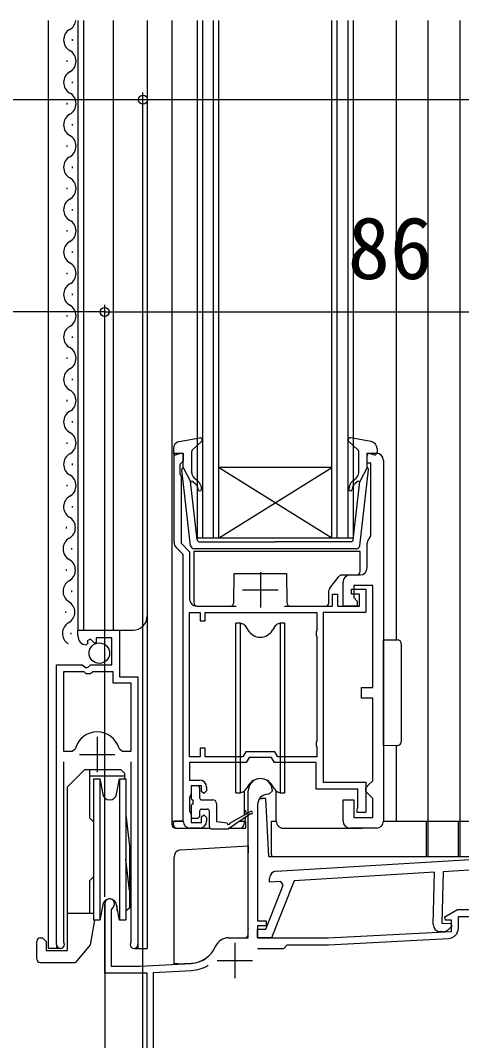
# Model space of a CAD drawing. Units: millimetres, scale not verified. Extents: x -525 to 525, y -783 to 778.
# Drawn here: x -183.2 to -120.9, y -19.7 to 124.5 of the extents above; entities that cross this region are included whole.
import ezdxf
from ezdxf.enums import TextEntityAlignment as Align

# ---------------------------------------------------------------- set-up
doc = ezdxf.new("R2010")
doc.units = ezdxf.units.MM
doc.header["$LTSCALE"] = 4
for name, color, linetype in [('0-2_YKK_11', 7, 'Continuous'), ('0-4_YKK_12', 2, 'Continuous'), ('0-5_YKK_13', 4, 'Continuous'), ('0-7_YKK_D', 6, 'Continuous')]:
    doc.layers.add(name, color=color, linetype=linetype)
doc.styles.add('ＭＳ ゴシック', font='')
doc.styles.get('ＭＳ ゴシック').set_extended_font_data('MS Gothic')

msp = doc.modelspace()

# ---------------------------------------------------------------- linework, layer by layer
at = {"layer": '0-2_YKK_11'}
for p, q in [((-131.9, 62.3), (-131.9, 11.3)), ((-134.2, 47.1), (-134.2, 50.6)), ((-149.3, 46.5), (-149.3, 41.5)), ((-136.6, 46.1), (-135.2, 46.1)), ((-151.8, 44), (-146.8, 44)), ((-158.3, 41.7), (-152.698, 41.7)), ((-172.35, 23.2), (-172.35, 18.2)), ((-174.85, 20.7), (-169.85, 20.7)), ((-157.9, 10.3), (-159.2, 10.3)), ((-132.9, 10.3), (-136.6, 10.3)), ((-123.475, -4.343), (-123.885, -4.333)), ((-152.9, -5.9), (-152.9, -10.9)), ((-155.4, -8.4), (-150.4, -8.4))]:
    msp.add_line(p, q, dxfattribs=at)
for points in [[(-161.5, 50.714), (-161.5, 63.3), (-160.2, 63.3), (-160.2, 62.2), (-160.5, 61.9), (-160.7, 61.7), (-160.7, 60.447), (-160.6, 60.224), (-160.5, 60), (-160.5, 50.573), (-159.3, 49.373), (-159.3, 42.7)], [(-133.815, 51.388), (-133.7, 51.625), (-133.7, 61.9), (-134.2, 61.9), (-134.2, 63.3), (-132.9, 63.3)], [(-160.2, 11.3), (-160.2, 49), (-161.207, 50.007)], [(-137.6, 11.3), (-137.6, 14.3), (-136.1, 14.3), (-136.1, 11.8), (-133.4, 11.8), (-133.4, 14.5), (-133.9, 15), (-134.4, 15.5), (-134.4, 16), (-133.9, 16.5), (-133.4, 17), (-133.4, 28.7), (-135, 28.7), (-135, 30.2), (-133.4, 30.2), (-133.4, 44.6), (-136.1, 44.6), (-136.1, 42.9), (-135.6, 42.4), (-135.6, 41.7), (-137.6, 41.7), (-137.6, 45.1)], [(-145.901, 41.7), (-139.1, 41.7), (-139.1, 43.4), (-138.4, 43.4), (-138.4, 41.7), (-135.3, 41.7), (-135.3, 43.4), (-136.4, 43.4), (-136.4, 44.1), (-134.4, 44.1), (-134.4, 40.8), (-140.4, 40.8), (-140.4, 16.8), (-134.4, 16.8), (-134.4, 12.5), (-135.6, 12.5), (-135.6, 12.9), (-135.55, 13.066), (-135.5, 13.232), (-135.5, 15.8), (-141.4, 15.8), (-141.4, 19.6), (-147.3, 19.6), (-147.704, 20.3), (-150.896, 20.3), (-151.3, 19.6), (-159.3, 19.6), (-159.3, 17.1), (-157.9, 17.1)], [(-175.1, 37.495), (-175.1, 38.3), (-169.2, 38.3), (-169.2, 31.7), (-166.6, 31.7), (-166.6, -6.15)], [(-178.1, -6.15), (-178.1, 33.4), (-174.469, 33.4), (-173.928, 32.947), (-173.6, 33.1), (-173.3, 33.4), (-170.3, 33.4), (-170.3, 37.2), (-172.5, 37.2), (-172.5, 36.566), (-172.747, 36.464), (-173.324, 37.041), (-173.792, 36.771), (-173.707, 36.452), (-173.918, 36.201)], [(-177.15, 32.4), (-177.15, 21.2), (-175.912, 21.2), (-175.431, 21.565)], [(-169.269, 21.565), (-168.788, 21.2), (-167.55, 21.2), (-167.55, 30.8), (-170.1, 30.8), (-170.1, 32.4), (-173, 32.4), (-173.3, 32.1), (-173.9, 32.1), (-174.2, 32.4), (-177.15, 32.4)], [(-177.15, 19.7), (-177.15, -5.668), (-177.097, -5.838)], [(-167.603, -5.838), (-167.55, -5.668), (-167.55, 19.7)], [(-156.9, 16.1), (-156.9, 15.6), (-157.3, 15.2), (-157.6, 15.5), (-157.6, 16.3), (-159.1, 16.3), (-159.1, 15.1), (-159.2, 14.876), (-159.3, 14.653), (-159.3, 12.747), (-159.2, 12.524), (-159.1, 12.3), (-159.1, 11.1), (-157.6, 11.1), (-157.6, 11.9), (-157.3, 12.2), (-156.9, 11.8), (-156.9, 11.3)], [(-153.8, -5.2), (-151, -5.2), (-151, 15.6)], [(-149.7, 13.6), (-149.7, -2.8), (-148.5, -2.8), (-148.5, -3.5), (-149.7, -3.5), (-149.7, -5.2), (-139.7, -5.2), (-122.3, -4.288), (-122.3, -2.7), (-123.12, -2.7), (-123.24, -2.25), (-121.421, -1.2), (-110, -1.2), (-110, 15.6)], [(-147.6, 15.6), (-148.1, 15.1), (-148.2, 15.1)], [(-147.057, 4.204), (-110.198, 6.458), (-110.237, 4.953), (-123.463, 4.144), (-123.654, -3.138), (-122.379, -3.172), (-122.228, -3.564), (-122.761, -4.069)], [(-124.859, -3.307), (-124.665, 4.071), (-144.54, 2.855), (-147.716, -5.209), (-149.716, -5.157), (-149.684, -3.957), (-148.525, -3.988), (-146.069, 2.248), (-146.426, 2.74), (-148.011, 2.643), (-147.995, 3.232)], [(-123.496, -29.536), (-124.3, -31.744), (-139.8, -33.1), (-160.08, -33.1), (-160.34, -33.25), (-160.6, -33.4), (-164.214, -33.4), (-164.509, -33.644), (-164.956, -34.048), (-170.4, -34.525), (-170.4, -38.8), (-168.3, -38.8), (-168.3, -39.7), (-171.3, -39.7), (-171.3, -33.7), (-165.3, -33.175), (-165.3, -10.2), (-171.3, -10.2), (-171.3, -0.4)], [(-170.25, -1.006), (-170.4, -1.266), (-170.4, -9.2), (-166.3, -9.2), (-159.102, -8.823)], [(-121.3, -3.814), (-121.3, -2.2), (-110, -2.2), (-110, -3.1), (-119.571, -23.626)], [(-149.692, -6.7), (-146, -6.7), (-145.5, -6.2), (-139.674, -6.2), (-122.721, -5.312)], [(-123.8, -27.687), (-123.818, -27.788), (-124.95, -30.897), (-139.839, -32.2), (-164.4, -32.2), (-164.4, -10.102), (-159.05, -9.821)]]:
    msp.add_lwpolyline(points, dxfattribs=at)
msp.add_lwpolyline([(-159.3, 20.4), (-159.3, 40.8), (-157.8, 40.8), (-157.8, 39.6), (-157.1, 39.6), (-157.1, 40.8), (-141.3, 40.8), (-141.3, 38.247), (-141.4, 38.024), (-141.4, 37.576), (-141.3, 37.353), (-141.3, 22.647), (-141.4, 22.424), (-141.4, 21.976), (-141.3, 21.753), (-141.3, 20.4), (-146.838, 20.4), (-147.242, 21.1), (-151.358, 21.1), (-151.762, 20.4), (-157.1, 20.4), (-157.1, 21.6), (-157.8, 21.6), (-157.8, 20.4)], close=True, dxfattribs=at)
for centre, radius, start, end in [((-132.9, 62.3), 1, 0.00001, 89.99999), ((-160.5, 50.714), 1, 179.99998, 224.99997), ((-133.2, 50.6), 1, 127.97988, 180.00004), ((-135.2, 47.1), 1, 270.00001, 359.99999), ((-136.6, 45.1), 1, 90.00001, 179.99999), ((-158.3, 42.7), 1, 180.00001, 269.99999), ((-173.8, 37.495), 1.3, 179.99998, 264.7841), ((-172.35, 20.7), 3.2, 90.00001, 164.31939), ((-172.35, 20.7), 3.2, 15.68059, 89.99997), ((-157.9, 16.1), 1, 0.00001, 89.99999), ((-149.3, 15.6), 1.7, 359.99999, 180.00001), ((-148.2, 13.6), 1.5, 90.00001, 179.99999), ((-159.2, 11.3), 1, 180.00001, 269.99999), ((-157.9, 11.3), 1, 270.00001, 359.99999), ((-136.6, 11.3), 1, 180.00001, 269.99999), ((-132.9, 11.3), 1, 270.00001, 359.99999), ((-146.996, 3.206), 1, 93.50001, 178.50002), ((-170.6, -0.4), 0.7, 300, 179.99999), ((-123.859, -3.333), 1, 178.50001, 268.49999), ((-123.449, -3.344), 1, 268.50001, 313.5), ((-122.8, -3.814), 1.5, 273.00003, 0), ((-153.8, -7.2), 2, 90.00001, 156.71585), ((-177.55, -6.15), 0.55, 179.99996, 34.5604), ((-167.15, -6.15), 0.55, 145.43935, 0.00002), ((-159.311, -4.828), 4, 273, 336.71582), ((-159.311, -4.828), 5, 273, 301.60721)]:
    msp.add_arc(centre, radius, start, end, dxfattribs=at)
at = {"layer": '0-4_YKK_12'}
for p, q in [((-179.3, 124.509), (-179.3, -6.7)), ((-175.1, 124.509), (-175.1, 38.3)), ((-174.3, 124.509), (-174.3, 38.3)), ((-170.1, 124.509), (-170.1, 38.3)), ((-165.3, 124.509), (-165.3, -6.7)), ((-161.8, 124.509), (-161.8, 11.3)), ((-157.5, 124.509), (-157.5, 51.3)), ((-155.9, 51.3), (-155.9, 124.509)), ((-138.5, 124.509), (-138.5, 51.3)), ((-136.9, 51.3), (-136.9, 124.509)), ((-130.1, 124.509), (-130.1, 36.919)), ((-125.6, 124.509), (-125.6, 11.3)), ((-121.1, 124.509), (-121.1, 11.3)), ((-175.854, 121.64), (-175.854, 121.84)), ((-176.614, 118.64), (-176.614, 118.84)), ((-175.854, 115.64), (-175.854, 115.84)), ((-176.614, 112.64), (-176.614, 112.84)), ((-175.854, 109.64), (-175.854, 109.84)), ((-176.614, 106.64), (-176.614, 106.84)), ((-175.854, 103.64), (-175.854, 103.84)), ((-176.614, 100.64), (-176.614, 100.84)), ((-175.854, 97.64), (-175.854, 97.84)), ((-176.614, 94.64), (-176.614, 94.84)), ((-175.854, 91.64), (-175.854, 91.84)), ((-176.614, 88.64), (-176.614, 88.84)), ((-175.854, 85.64), (-175.854, 85.84)), ((-176.614, 82.64), (-176.614, 82.84)), ((-175.854, 79.64), (-175.854, 79.84)), ((-176.614, 76.64), (-176.614, 76.84)), ((-175.854, 73.64), (-175.854, 73.84)), ((-176.614, 70.64), (-176.614, 70.84)), ((-175.854, 67.64), (-175.854, 67.84)), ((-176.614, 64.64), (-176.614, 64.84)), ((-175.854, 61.64), (-175.854, 61.84)), ((-139.2, 61.3), (-155.2, 61.3)), ((-139.2, 51.3), (-155.2, 61.3)), ((-155.2, 51.3), (-139.2, 61.3)), ((-176.614, 58.64), (-176.614, 58.84)), ((-175.854, 55.64), (-175.854, 55.84)), ((-176.699, 52.691), (-176.699, 52.891)), ((-139.2, 51.3), (-155.2, 51.3)), ((-175.939, 49.691), (-175.939, 49.891)), ((-176.699, 46.691), (-176.699, 46.891)), ((-175.939, 43.691), (-175.939, 43.891)), ((-176.783, 40.742), (-176.783, 40.942)), ((-176.023, 37.742), (-176.023, 37.942)), ((-175.1, 38.3), (-167.3, 38.3)), ((-130.1, 21.981), (-130.1, 11.3)), ((-161.8, 11.3), (-160.2, 11.3)), ((-125.6, 11.304), (-119.2, 11.304)), ((-166.6, 7.773), (-166.6, -6.7)), ((-171.3, 0.012), (-171.3, -39.7)), ((-177.55, -6.7), (-179.3, -6.7)), ((-178.1, -6.15), (-178.1, -6.7)), ((-167.15, -6.7), (-165.3, -6.7))]:
    msp.add_line(p, q, dxfattribs=at)
for points in [[(-155.2, 124.509), (-155.2, 51.3), (-158.2, 51.3), (-158.2, 124.509)], [(-136.2, 124.509), (-136.2, 51.3), (-139.2, 51.3), (-139.2, 124.509)]]:
    msp.add_lwpolyline(points, dxfattribs=at)
for centre, radius, start, end in [((-177.072, 124.74), 1.718, 299.20254, 352.2491), ((-175.396, 121.74), 1.718, 119.20254, 240.79746), ((-177.072, 118.74), 1.718, 299.20254, 60.79746), ((-175.396, 115.74), 1.718, 119.20254, 240.79746), ((-177.072, 112.74), 1.718, 299.20254, 60.79746), ((-175.396, 109.74), 1.718, 119.20254, 240.79746), ((-177.072, 106.74), 1.718, 299.20254, 60.79746), ((-175.396, 103.74), 1.718, 119.20254, 240.79746), ((-177.072, 100.74), 1.718, 299.20254, 60.79746), ((-175.396, 97.74), 1.718, 119.20254, 240.79746), ((-177.072, 94.74), 1.718, 299.20254, 60.79746), ((-175.396, 91.74), 1.718, 119.20254, 240.79746), ((-177.072, 88.74), 1.718, 299.20254, 60.79746), ((-175.396, 85.74), 1.718, 119.20254, 240.79746), ((-177.072, 82.74), 1.718, 299.20254, 60.79746), ((-175.396, 79.74), 1.718, 119.20254, 240.79746), ((-177.072, 76.74), 1.718, 299.20254, 60.79746), ((-175.396, 73.74), 1.718, 119.20254, 240.79746), ((-177.072, 70.74), 1.718, 299.20254, 60.79746), ((-175.396, 67.74), 1.718, 119.20254, 240.79746), ((-177.072, 64.74), 1.718, 299.20254, 60.79746), ((-175.396, 61.74), 1.718, 119.20254, 240.79746), ((-177.072, 58.74), 1.718, 299.20254, 60.79746), ((-175.396, 55.74), 1.718, 119.20254, 237.50731), ((-177.157, 52.791), 1.718, 299.20254, 60.79746), ((-175.48, 49.791), 1.718, 119.20254, 240.79746), ((-177.157, 46.791), 1.718, 299.20254, 60.79746), ((-175.48, 43.791), 1.718, 119.20254, 237.50731), ((-177.242, 40.842), 1.718, 299.20254, 60.79746), ((-175.565, 37.842), 1.718, 119.20254, 237.50731), ((-167.3, 40.3), 2, 270, 0)]:
    msp.add_arc(centre, radius, start, end, dxfattribs=at)
at = {"layer": '0-5_YKK_13'}
for p, q in [((-160.782, 64.948), (-157.855, 65.492)), ((-158.902, 63.786), (-157.598, 64.975)), ((-135.498, 63.786), (-136.802, 64.975)), ((-133.617, 64.948), (-136.545, 65.492)), ((-161.6, 63.965), (-161.6, 63.397)), ((-159, 60.563), (-159, 63.564)), ((-135.4, 60.563), (-135.4, 63.564)), ((-132.8, 63.965), (-132.8, 63.397)), ((-160.58, 63.286), (-161.219, 63.108)), ((-160.2, 61.297), (-160.2, 62.997)), ((-134.2, 61.297), (-134.2, 62.997)), ((-133.819, 63.286), (-133.18, 63.108)), ((-159.151, 50.239), (-160.398, 60.979)), ((-160.2, 61.297), (-159.187, 59.297)), ((-135.249, 50.239), (-134.002, 60.979)), ((-134.2, 61.297), (-135.213, 59.297)), ((-158.231, 51.062), (-159.187, 59.297)), ((-158.84, 59.31), (-158.457, 58.989)), ((-158.136, 59.372), (-158.643, 59.797)), ((-136.264, 59.372), (-135.757, 59.797)), ((-136.169, 51.062), (-135.213, 59.297)), ((-135.559, 59.31), (-135.943, 58.989)), ((-157.933, 50.797), (-147.2, 50.797)), ((-136.467, 50.797), (-147.2, 50.797)), ((-158.7, 49.4), (-158.7, 42.2)), ((-135.2, 49.4), (-158.7, 49.4)), ((-135.745, 49.797), (-158.655, 49.797)), ((-135.2, 46.6), (-135.2, 49.4)), ((-153.036, 42.196), (-153, 46.3)), ((-153, 46.3), (-145.6, 46.3)), ((-145.6, 46.3), (-145.565, 42.196)), ((-139.491, 44.237), (-138.151, 45.912)), ((-137.76, 46.1), (-135.7, 46.1)), ((-139.6, 42.2), (-139.6, 43.925)), ((-158.2, 41.7), (-153.536, 41.7)), ((-145.065, 41.7), (-140.1, 41.7)), ((-152.1, 39.3), (-152.75, 39.3)), ((-152.75, 15.3), (-152.75, 39.3)), ((-152.1, 39.3), (-151.821, 39.199)), ((-152.1, 15.3), (-152.1, 39.3)), ((-146.5, 39.3), (-146.779, 39.199)), ((-145.85, 39.3), (-146.5, 39.3)), ((-146.5, 39.3), (-146.5, 15.3)), ((-145.85, 15.3), (-145.85, 39.3)), ((-151.032, 38.3), (-151.297, 38.759)), ((-147.303, 38.759), (-147.568, 38.3)), ((-129.4, 36.415), (-129.4, 22.485)), ((-129.891, 21.985), (-131.9, 21.95)), ((-174.1, 18.6), (-176.6, 16.1)), ((-174.1, 18.6), (-169, 18.6)), ((-173.45, 18.6), (-173.45, 11.75)), ((-168.5, 17.656), (-173.45, 17.656)), ((-168.5, 18.1), (-169, 18.6)), ((-168.5, 18.1), (-168.5, 17.3)), ((-176.6, 16.1), (-176.6, -7)), ((-172.9, 17.298), (-171.968, 17.298)), ((-172.9, 17.298), (-172.9, 7.298)), ((-171.968, 17.298), (-171.585, 15.124)), ((-171.968, 17.298), (-171.968, 7.298)), ((-169.615, 15.124), (-169.232, 17.298)), ((-169.232, 17.298), (-168.3, 17.298)), ((-169.232, 17.298), (-169.232, 7.298)), ((-168.3, 17.298), (-168.3, 7.298)), ((-159.1, 16), (-159.1, 14.6)), ((-158.2, 16.3), (-158.8, 16.3)), ((-157.9, 16), (-157.9, 14.6)), ((-151.032, 16.3), (-151.297, 15.842)), ((-147.303, 15.842), (-147.568, 16.3)), ((-152.75, 15.3), (-152.1, 15.3)), ((-151.821, 15.402), (-152.1, 15.3)), ((-151.55, 12.825), (-151.546, 15.558)), ((-151.546, 12.189), (-151.546, 15.555)), ((-149.397, 14.504), (-149.028, 14.504)), ((-147.046, 11.3), (-147.046, 15.549)), ((-147.046, 11.3), (-147.046, 15.544)), ((-146.779, 15.402), (-146.5, 15.3)), ((-146.5, 15.3), (-145.85, 15.3)), ((-159.1, 13.4), (-159.1, 12)), ((-158.8, 13.7), (-158.8, 14.3)), ((-157.6, 14.3), (-156, 14.3)), ((-157.6, 13), (-156.8, 13)), ((-155.5, 13.8), (-155.5, 11.203)), ((-172.9, 11.2), (-173.45, 11.75)), ((-168.3, 12.189), (-167.8, 7.749)), ((-158.8, 11.7), (-158.2, 11.7)), ((-157.9, 12.7), (-157.9, 12)), ((-156.5, 10.503), (-156.5, 12.7)), ((-150.701, 12.33), (-153.801, 10.203)), ((-153.601, 11.003), (-150.701, 12.676)), ((-151.376, 11.867), (-151.672, 10.679)), ((-151.346, 12.629), (-151.341, 12.308)), ((-161.8, 11.3), (-161.801, 10.8)), ((-161.6, 11.3), (-161.601, 10.8)), ((-160.197, 11.3), (-161.4, 11.3)), ((-161.301, 10.3), (-156.421, 10.3)), ((-161.101, 10.3), (-156.421, 10.3)), ((-156.2, 10.203), (-153.801, 10.203)), ((-154.001, 11.003), (-155.5, 11.203)), ((-153.66, 10.3), (-151.346, 10.3)), ((-153.66, 10.3), (-152.139, 10.3)), ((-152.145, 11.297), (-151.546, 11.296)), ((-147.7, 11.304), (-147.046, 11.305)), ((-147.7, 6.598), (-147.7, 11.304)), ((-146.046, 10.299), (-134.901, 10.3)), ((-146.046, 10.299), (-136.6, 10.3)), ((-131.9, 11.304), (-121.3, 11.304)), ((-125.8, 6.598), (-125.8, 11.304)), ((-125.8, 11.304), (-125.6, 11.304)), ((-125.6, 11.304), (-125.6, 6.598)), ((-121.3, 6.598), (-121.3, 11.304)), ((-121.3, 11.304), (-121.1, 11.304)), ((-121.1, 11.304), (-121.1, 6.598)), ((-172.9, 7.298), (-172.9, -2.702)), ((-171.968, 7.298), (-171.968, -2.702)), ((-169.232, 7.298), (-169.232, -2.702)), ((-168.3, 7.298), (-168.3, -2.702)), ((-167.8, 7.749), (-167.8, -1.033)), ((-167.8, 1.5), (-168.3, 5.94)), ((-151, -3.904), (-151, 6.799)), ((-148.098, 6.304), (-112.726, 6.304)), ((-147.7, 6.598), (-147.7, 6.304)), ((-125.8, 6.304), (-125.8, 6.598)), ((-125.6, 6.598), (-125.6, 6.304)), ((-121.3, 6.304), (-121.3, 6.598)), ((-121.1, 6.598), (-121.1, 6.304)), ((-172.9, 3.4), (-173.45, 2.85)), ((-173.45, 2.85), (-173.45, -1.7)), ((-171.585, -0.528), (-171.968, -2.702)), ((-169.232, -2.702), (-169.615, -0.528)), ((-169.6, -0.613), (-169.6, -1.357)), ((-169.6, -1.357), (-169.469, -1.357)), ((-168.3, -1.357), (-168.2, -1.357)), ((-167.8, -1.033), (-168.2, -1.357)), ((-176.6, -1.7), (-172.9, -1.7)), ((-172.732, -2.7), (-173.349, -6.2)), ((-171.968, -2.702), (-172.9, -2.702)), ((-171.968, -2.702), (-172.732, -2.702)), ((-168.3, -2.702), (-169.232, -2.702)), ((-151, -3.904), (-151, -3.956)), ((-151, -4.7), (-151, -3.956)), ((-180.9, -8.2), (-180.9, -5.7)), ((-180.4, -5.2), (-180.1, -5.2)), ((-179.6, -5.7), (-180.1, -5.2)), ((-161.5, -8.895), (-161.5, -5.651)), ((-153.8, -5.2), (-151.5, -5.2)), ((-173.349, -6.2), (-175.446, -8.7)), ((-180.4, -8.7), (-175.446, -8.7)), ((-161, -8.904), (-161.5, -8.895)), ((-161, -8.904), (-159.094, -8.804))]:
    msp.add_line(p, q, dxfattribs=at)
for points in [[(-131.9, 21.95), (-131.9, 36.95), (-129.891, 36.915)], [(-148.098, 6.304), (-148.528, 14.504), (-149.028, 14.504)], [(-151.346, 10.3), (-151.346, 10.329), (-151.346, 11.1)], [(-160.561, 7.215), (-151, 7.8), (-151, 6.799)], [(-161.5, -5.651), (-161.5, 6.187), (-161.5, 6.217)], [(-179.6, -5.7), (-179.6, -7), (-176.6, -7)]]:
    msp.add_lwpolyline(points, dxfattribs=at)
msp.add_circle((-172.067, 35.05), 1.45, dxfattribs=at)
for centre, radius, start, end in [((-160.6, 63.965), 1, 100.51214, 180), ((-157.8, 65.197), 0.3, 312.35531, 100.51214), ((-136.6, 65.197), 0.3, 79.48786, 227.64469), ((-133.8, 63.965), 1, 0, 79.48786), ((-158.7, 63.564), 0.3, 132.35531, 180), ((-135.7, 63.564), 0.3, 0, 47.64469), ((-161.3, 63.397), 0.3, 180, 285.56536), ((-160.5, 62.997), 0.3, 0, 105.56536), ((-133.9, 62.997), 0.3, 74.43464, 180), ((-133.1, 63.397), 0.3, 254.43464, 0), ((-160.1, 61.014), 0.3, 109.47122, 186.62089), ((-134.3, 61.014), 0.3, 353.37911, 70.52878), ((-158.969, 59.157), 0.2, 49.99999, 186.62089), ((-158, 60.563), 1, 180, 229.99999), ((-159.1, 58.223), 1.5, 0, 49.99999), ((-135.3, 58.223), 1.5, 130.00001, 180), ((-136.4, 60.563), 1, 310.00001, 0), ((-135.431, 59.157), 0.2, 353.37911, 130.00001), ((-159.1, 58.223), 1, 0, 49.99999), ((-157.85, 58.223), 0.25, 180, 0), ((-136.55, 58.223), 0.25, 180, 0), ((-135.3, 58.223), 1, 130.00001, 180), ((-157.933, 51.097), 0.3, 186.62089, 270), ((-136.467, 51.097), 0.3, 270, 353.37911), ((-158.655, 50.297), 0.5, 186.62089, 270), ((-135.745, 50.297), 0.5, 270, 353.37911), ((-135.7, 46.6), 0.5, 270, 0), ((-137.76, 45.6), 0.5, 90, 141.34019), ((-139.1, 43.925), 0.5, 141.34019, 180), ((-158.2, 42.2), 0.5, 180, 270), ((-153.536, 42.2), 0.5, 270, 359.5), ((-145.065, 42.2), 0.5, 180.5, 270), ((-140.1, 42.2), 0.5, 270, 0), ((-152.163, 38.259), 1, 30, 70), ((-146.437, 38.259), 1, 110, 150), ((-149.3, 39.3), 2, 210, 330), ((-129.9, 36.415), 0.5, 0, 89), ((-129.9, 22.485), 0.5, 271, 0), ((-158.8, 16), 0.3, 90, 180), ((-158.2, 16), 0.3, 0, 90), ((-149.3, 15.3), 2, 30, 150), ((-170.6, 15.298), 1, 190, 350), ((-158.8, 14.6), 0.3, 180, 270), ((-157.6, 14.6), 0.3, 180, 270), ((-152.163, 16.342), 1, 290, 330), ((-146.437, 16.342), 1, 210, 250), ((-158.8, 13.4), 0.3, 90, 180), ((-157.6, 12.7), 0.3, 90, 180), ((-156.8, 12.7), 0.3, 0, 90), ((-156, 13.8), 0.5, 0, 90), ((-158.8, 12), 0.3, 180, 270), ((-158.2, 12), 0.3, 270, 0), ((-151.546, 12.625), 0.2, 1, 91), ((-150.601, 12.503), 0.2, 239.98594, 119.98594), ((-161.301, 10.8), 0.5, 179.99729, 269.99729), ((-161.101, 10.8), 0.5, 179.99729, 269.99729), ((-156.2, 10.503), 0.3, 180, 270), ((-153.801, 11.003), 0.2, 180, 0), ((-152.157, 10.799), 0.5, 272, 346.03173), ((-151.546, 11.1), 0.2, 359.99729, 90), ((-146.046, 11.299), 1, 179.99729, 269.99729), ((-146.046, 11.299), 1, 179.99729, 269.99729), ((-160.5, 6.217), 1, 93.5, 180), ((-170.6, -0.702), 1, 10, 170), ((-180.4, -5.7), 0.5, 90, 180), ((-153.8, -7.2), 2, 90, 156.51952), ((-151.5, -4.7), 0.5, 270, 0), ((-159.303, -4.809), 4, 273, 336.51952), ((-180.4, -8.2), 0.5, 180, 270)]:
    msp.add_arc(centre, radius, start, end, dxfattribs=at)
at = {"layer": '0-7_YKK_D'}
for p, q in [((-165.898, -21.2), (-165.898, 114.3)), ((-171.3, 0.6), (-171.3, 84.3)), ((-171.3, 0.6), (-171.3, 84.3)), ((-171.3, 83.3), (-241.298, 83.3)), ((-171.3, 83.3), (-85.3, 83.3))]:
    msp.add_line(p, q, dxfattribs=at)
msp.add_lwpolyline([(-112.3, 113.3), (-165.898, 113.3), (-336.75, 113.3)], dxfattribs=at)
for centre in [(-165.898, 113.3), (-171.3, 83.3), (-171.3, 83.3)]:
    msp.add_circle(centre, 0.637, dxfattribs=at)

# ---------------------------------------------------------------- texts
at = {"layer": '0-7_YKK_D', "style": 'ＭＳ ゴシック'}
msp.add_text('86', height=8.798, dxfattribs=at).set_placement((-136.959, 85.3), align=Align.BOTTOM_LEFT)

doc.saveas('drawing.dxf')
